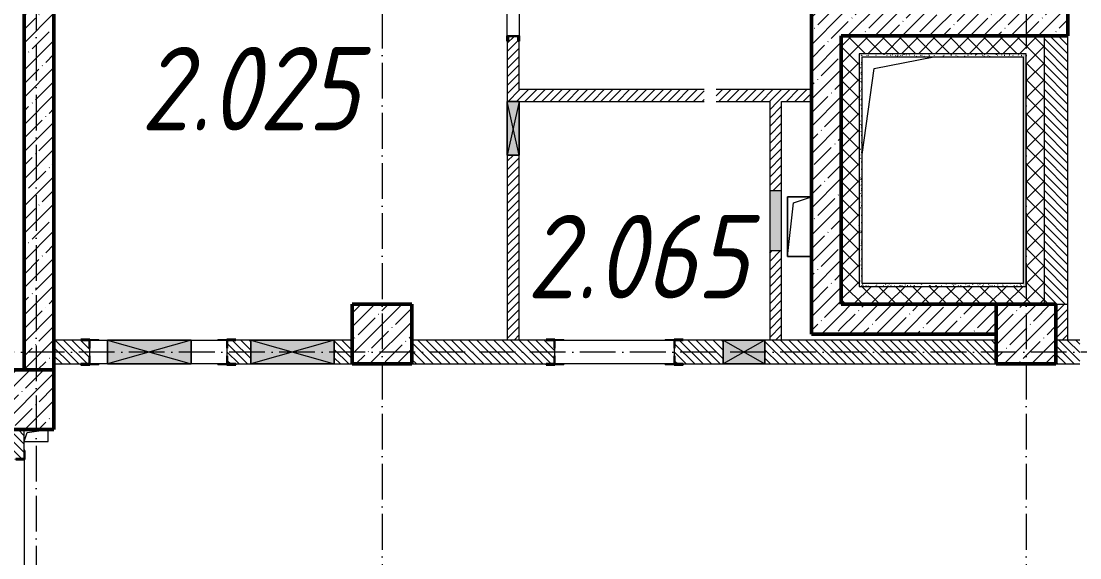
# Model space of a CAD drawing. Header units: millimetres. Extents: x -12989 to 629078, y -109036 to 555275.
# Drawn here: x 591293 to 600168, y 144341 to 148838 of the extents above; entities that cross this region are included whole.
import ezdxf

# ---------------------------------------------------------------- set-up
doc = ezdxf.new("R2010")
doc.units = ezdxf.units.MM
doc.linetypes.add('50_200_ШТРИХ_1Т_ш5_п1_п1_', pattern=[700, 500, -100, 0, -100])
for name, color, linetype, lineweight in [('A-DETL-GENF-OTLN', 7, 'Continuous', 9), ('A-FLOR-____-OTLN', 7, 'Continuous', 9), ('A-GENM-____-MCUT', 7, 'Continuous', 25), ('A-GENM-____-OTLN', 7, 'Continuous', 9), ('A-GENM-____-OTLN-1', 7, 'Continuous', 25), ('A-GLAZ-____-OTLN', 7, 'Continuous', 9), ('A-WALL-____-MCUT', 7, 'Continuous', 13), ('A-WALL-____-MCUT-1', 7, 'Continuous', 9), ('A-WALL-____-MCUT-2', 7, 'Continuous', 50), ('A-WALL-____-OTLN', 7, 'Continuous', 9), ('A-WALL-____-PATT-1', 7, 'Continuous', 9), ('A-WALL-FNSH-MCUT-1', 7, 'Continuous', 9), ('I-WALL-____-OTLN', 7, 'Continuous', 9), ('S-COLS-____-MCUT', 7, 'Continuous', 50), ('S-COLS-____-OTLN', 7, 'Continuous', 9), ('S-GRID-____-OTLN-1', 7, '50_200_ШТРИХ_1Т_ш5_п1_п1_', 9), ('Марки помещений', 7, 'Continuous', 9)]:
    doc.layers.add(name, color=color, linetype=linetype, lineweight=lineweight)
doc.layers.add('A-WALL-____-PATT-2', color=7, linetype='Continuous', lineweight=9, true_color=0x787878)
doc.styles.add('ISOCPEUR_I_2', font='isocpeui.ttf', dxfattribs={"width": 0.85, "height": 2.3})
pattern_1 = [(135, (516567.8, 90784.41), (-35.35534, -35.35534), [])]
pattern_2 = [(45, (516567.8, 90784.41), (-35.35534, 35.35534), [])]
pattern_3 = [(45, (516567.8, 90784.41), (-114.04925, 114.04925), []), (45, (516681.85, 90784.41), (-114.04925, 114.04925), [201.612, -40.322, 3.353, -36.97])]
pattern_4 = [(0, (516567.798, 90784.408), (81.28, 20.32), [3.353, -57.607, 3.353, -57.607, -325.12]), (0, (516567.798, 90784.408), (81.28, 20.32), [-121.92, 3.353, -118.567, 3.353, -57.607, -142.24]), (0, (516567.798, 90784.408), (81.28, 20.32), [-304.8, 3.353, -37.287, 3.353, -98.247]), (120, (516598.278, 90794.568), (-58.2376362, 60.230545), [3.353, -57.607, 3.353, -57.607, -325.12]), (120, (516598.278, 90794.568), (-58.2376362, 60.230545), [-121.92, 3.353, -118.567, 3.353, -57.607, -142.24]), (120, (516598.278, 90794.568), (-58.2376362, 60.230545), [-304.8, 3.353, -37.287, 3.353, -98.247]), (240, (516608.438, 90835.208), (-23.0423638, -80.550545), [3.353, -57.607, 3.353, -57.607, -325.12]), (240, (516608.438, 90835.208), (-23.0423638, -80.550545), [-121.92, 3.353, -118.567, 3.353, -57.607, -142.24]), (240, (516608.438, 90835.208), (-23.0423638, -80.550545), [-304.8, 3.353, -37.287, 3.353, -98.247])]
pattern_5 = [(45, (516567.8, 90784.41), (-70.71068, 70.71068), []), (135, (516567.8, 90784.41), (-70.71068, -70.71068), [])]

# ---------------------------------------------------------------- blocks, each defined once
blk = doc.blocks.new('BSC_Колонна _Прямоугольная - 500х500-V37-АР1_План отверстий 2 этажа в осях 1-64_Ю-ЯЯ')
at = {"layer": 'S-COLS-____-OTLN'}
h = blk.add_hatch(dxfattribs=at)
h.set_pattern_fill('FP_47', color=256, style=0, pattern_type=2)
h.set_pattern_definition([(45, (-83150, -55431.04), (-114.04925, 114.04925), []), (45, (-83035.95, -55431.04), (-114.04925, 114.04925), [201.613, -40.323, 3.353, -36.97])])
h.paths.add_polyline_path([(-250, -250), (250, -250), (250, 250), (-250, 250)], flags=0)
at = {"layer": 'S-COLS-____-MCUT'}
for p, q in [((250, 250), (-250, 250)), ((-250, 250), (-250, -250)), ((250, -250), (250, 250)), ((-250, -250), (250, -250))]:
    blk.add_line(p, q, dxfattribs=at)
blk = doc.blocks.new('BSC_Колонна _Прямоугольная - 500х500-V41-АР1_План отверстий 2 этажа в осях 1-64_Ю-ЯЯ')
at = {"layer": 'S-COLS-____-OTLN'}
h = blk.add_hatch(dxfattribs=at)
h.set_pattern_fill('FP_51', color=256, style=0, pattern_type=2)
h.set_pattern_definition([(45, (-77750, -55431.04), (-114.04925, 114.04925), []), (45, (-77635.95, -55431.04), (-114.04925, 114.04925), [201.613, -40.323, 3.353, -36.97])])
h.paths.add_polyline_path([(-250, -250), (250, -250), (250, 250), (-250, 250)], flags=0)
at = {"layer": 'S-COLS-____-MCUT'}
for p, q in [((250, 250), (-250, 250)), ((-250, 250), (-250, -250)), ((250, -250), (250, 250)), ((-250, -250), (250, -250))]:
    blk.add_line(p, q, dxfattribs=at)
blk = doc.blocks.new('BSC_Колонна _Прямоугольная - 500х500-V112-АР1_План отверстий 2 этажа в осях 1-64_Ю-ЯЯ')
at = {"layer": 'S-COLS-____-OTLN'}
h = blk.add_hatch(dxfattribs=at)
h.set_pattern_fill('FP_125', color=256, style=0, pattern_type=2)
h.set_pattern_definition([(45, (-74750, -54881.04), (-114.04925, 114.04925), []), (45, (-74635.95, -54881.04), (-114.04925, 114.04925), [201.613, -40.323, 3.353, -36.97])])
h.paths.add_polyline_path([(-250, -250), (250, -250), (250, 250), (-250, 250), (-250, -78.1)], flags=0)
at = {"layer": 'S-COLS-____-MCUT'}
for p, q in [((250, 250), (-250, 250)), ((-250, 250), (-250, -250)), ((250, -250), (250, 250)), ((-250, -250), (250, -250))]:
    blk.add_line(p, q, dxfattribs=at)
blk = doc.blocks.new('Фахверк_СКБ_Уголок - 250_2700-27497298-АР1_План отверстий 2 этажа в осях 1-64_Ю-ЯЯ')
at = {"layer": 'A-GENM-____-MCUT'}
for p, q in [((200, 181), (125, 181)), ((125, 181), (125, 106)), ((200, 175), (200, 181)), ((125, 106), (131, 106)), ((131, 106), (131, 175)), ((131, 175), (200, 175)), ((131, -6), (125, -6)), ((125, -6), (125, -81)), ((125, -81), (200, -81)), ((131, -75), (131, -6)), ((200, -75), (131, -75)), ((200, -81), (200, -75))]:
    blk.add_line(p, q, dxfattribs=at)
blk = doc.blocks.new('154_Стойка_СКБ_Швеллер - СМ-2180_100-28278555-АР1_План отверстий 2 этажа в осях 1-64_Ю-ЯЯ')
at = {"layer": 'A-GENM-____-MCUT'}
for p, q in [((125, 50), (171, 50)), ((125, -50), (125, 50)), ((129.5, 42.4), (129.5, -42.4)), ((171, 42.4), (129.5, 42.4)), ((171, 50), (171, 42.4)), ((171, -50), (125, -50)), ((129.5, -42.4), (171, -42.4)), ((171, -42.4), (171, -50))]:
    blk.add_line(p, q, dxfattribs=at)
blk = doc.blocks.new('154_Стойка_СКБ_Уголок - СМ-2180_200-28268025-АР1_План отверстий 2 этажа в осях 1-64_Ю-ЯЯ')
at = {"layer": 'A-GENM-____-MCUT'}
for p, q in [((125, 156), (125, 81)), ((200, 156), (125, 156)), ((131, 81), (131, 150)), ((131, 150), (200, 150)), ((200, 150), (200, 156)), ((125, 81), (131, 81)), ((131, 19), (125, 19)), ((125, 19), (125, -56)), ((131, -50), (131, 19)), ((125, -56), (200, -56)), ((200, -50), (131, -50)), ((200, -56), (200, -50))]:
    blk.add_line(p, q, dxfattribs=at)
blk = doc.blocks.new('Стойка_Влож_Уголок_Опорный - Уголок-28213941-АР1_План отверстий 2 этажа в осях 1-64_Ю-ЯЯ')
at = {"layer": 'A-GENM-____-OTLN'}
for p, q in [((-212, -6), (-212, 0)), ((0, 0), (0, -6)), ((-212, -75), (-212, -6)), ((-212, -6), (-206, -6)), ((-212, -75), (-206, -75)), ((-6, -6), (0, -6)), ((-6, -75), (0, -75)), ((0, -6), (0, -75))]:
    blk.add_line(p, q, dxfattribs=at)
blk = doc.blocks.new('AR_Отверстие Ниша - Лючок-32403779-АР1_План отверстий 2 этажа в осях 1-64_Ю-ЯЯ')
at = {"layer": 'A-GLAZ-____-OTLN'}
blk.add_hatch(color=256, dxfattribs=at).paths.add_polyline_path([(250, -50), (250, 50), (-250, 50), (-250, -50)], flags=0)
for p, q in [((250, 50), (-250, 50)), ((-250, 50), (-250, -50)), ((250, -50), (250, 50)), ((-250, -50), (250, -50))]:
    blk.add_line(p, q, dxfattribs=at)
blk = doc.blocks.new('AR_Отверстие прямоугольное _в плите_ - AR_Отверстие прямоугольное _в плите_-30229458-АР1_План отверстий 2 этажа в осях 1-64_Ю-ЯЯ')
at = {"layer": 'A-GENM-____-OTLN'}
for p, q in [((100, 250), (-100, 250)), ((-100, 250), (-100, -250)), ((-100, -250), (-50, 200)), ((-50, 200), (100, 250)), ((-100, -250), (100, -250))]:
    blk.add_line(p, q, dxfattribs=at)
blk = doc.blocks.new('AR_Отверстие прямоугольное _в плите_ - AR_Отверстие прямоугольное _в плите_-V164-АР1_План отверстий 2 этажа в осях 1-64_Ю-ЯЯ')
at = {"layer": 'A-GENM-____-OTLN'}
for p, q in [((-100, -50), (-75, 25)), ((-75, 25), (100, 50)), ((100, -50), (100, 50)), ((-100, -50), (100, -50))]:
    blk.add_line(p, q, dxfattribs=at)
blk = doc.blocks.new('AR_Отверстие прямоугольное _в плите_ - AR_Отверстие прямоугольное _в плите_-30552518-АР1_План отверстий 2 этажа в осях 1-64_Ю-ЯЯ')
at = {"layer": 'A-GENM-____-OTLN'}
for p, q in [((-550, 850), (-50, 950)), ((-650, 131.8), (-550, 850))]:
    blk.add_line(p, q, dxfattribs=at)
blk = doc.blocks.new('AR_Отверстие прямоугольное _в стене_ - AR_Отверстие прямоугольное _в стене__ОВ-36829938-АР1_План отверстий 2 этажа в осях 1-64_Ю-ЯЯ')
at = {"layer": 'A-GLAZ-____-OTLN'}
blk.add_hatch(color=256, dxfattribs=at).paths.add_polyline_path([(350, -100), (350, 100), (-350, 100), (-350, -100), (187.3, -100)], flags=0)
at = {"layer": 'A-DETL-GENF-OTLN'}
for p, q in [((-350, -100), (-350, 100)), ((-350, 100), (350, 100)), ((350, 100), (-350, -100)), ((-350, 100), (350, -100)), ((350, 100), (-350, 100)), ((-350, 100), (-350, -100)), ((350, 100), (350, -100)), ((350, -100), (350, 100)), ((350, -100), (-350, -100)), ((-350, -100), (350, -100))]:
    blk.add_line(p, q, dxfattribs=at)
blk = doc.blocks.new('AR_Отверстие прямоугольное _в стене_ - AR_Отверстие прямоугольное _в стене__ОВ-36829869-АР1_План отверстий 2 этажа в осях 1-64_Ю-ЯЯ')
at = {"layer": 'A-GLAZ-____-OTLN'}
blk.add_hatch(color=256, dxfattribs=at).paths.add_polyline_path([(350, -100), (350, 100), (-350, 100), (-350, -100)], flags=0)
at = {"layer": 'A-DETL-GENF-OTLN'}
for p, q in [((-350, -100), (-350, 100)), ((-350, 100), (350, 100)), ((350, 100), (-350, -100)), ((-350, 100), (350, -100)), ((350, 100), (-350, 100)), ((-350, 100), (-350, -100)), ((350, 100), (350, -100)), ((350, -100), (350, 100)), ((350, -100), (-350, -100)), ((-350, -100), (350, -100))]:
    blk.add_line(p, q, dxfattribs=at)
blk = doc.blocks.new('AR_Отверстие прямоугольное _в стене__БезПР - AR_Отверстие прямоугольное _в стене__БезПР-36428569-АР1_План отверстий 2 этажа в осях 1-64_Ю-ЯЯ')
at = {"layer": 'A-GLAZ-____-OTLN'}
blk.add_hatch(color=256, dxfattribs=at).paths.add_polyline_path([(225, -50), (225, 50), (-225, 50), (-225, -50), (-68.5, -50)], flags=0)
at = {"layer": 'A-DETL-GENF-OTLN'}
for p, q in [((-225, -50), (-225, 50)), ((-225, 50), (225, 50)), ((225, 50), (-225, -50)), ((-225, 50), (225, -50)), ((225, 50), (-225, 50)), ((-225, 50), (-225, -50)), ((225, 50), (225, -50)), ((225, -50), (225, 50)), ((225, -50), (-225, -50)), ((-225, -50), (225, -50))]:
    blk.add_line(p, q, dxfattribs=at)
at = {"layer": 'A-GLAZ-____-OTLN'}
blk.add_line((225, 50), (-225, 50), dxfattribs=at)
blk = doc.blocks.new('AR_Отверстие прямоугольное _в стене_ - AR_Отверстие прямоугольное _в стене__ОВ-36829206-АР1_План отверстий 2 этажа в осях 1-64_Ю-ЯЯ')
at = {"layer": 'A-GLAZ-____-OTLN'}
blk.add_hatch(color=256, dxfattribs=at).paths.add_polyline_path([(175, -100), (175, 100), (-175, 100), (-175, -100)], flags=0)
at = {"layer": 'A-DETL-GENF-OTLN'}
for p, q in [((-175, -100), (-175, 100)), ((-175, 100), (175, 100)), ((175, 100), (-175, -100)), ((-175, 100), (175, -100)), ((175, 100), (-175, 100)), ((-175, 100), (-175, -100)), ((175, 100), (175, -100)), ((175, -100), (175, 100)), ((175, -100), (-175, -100)), ((-175, -100), (175, -100))]:
    blk.add_line(p, q, dxfattribs=at)
blk = doc.blocks.new('3эт')
at = {"layer": 'S-GRID-____-OTLN-1', "color": 251, "ltscale": 0.6, "true_color": 0x636466}
for p, q in [((361520.7, 4029.4), (361520.7, -46882.4)), ((366920.7, 4029.4), (366920.7, -46882.4)), ((358620.7, 3761.2), (358620.7, -46882.4)), ((387845.1, -31582.4), (279101.9, -31582.4))]:
    blk.add_line(p, q, dxfattribs=at)

msp = doc.modelspace()

# ---------------------------------------------------------------- hatches: boundary and pattern name
at = {"layer": 'A-WALL-____-PATT-1'}
h = msp.add_hatch(dxfattribs=at)
h.set_pattern_fill('FP_13', color=256, style=0, pattern_type=2)
h.set_pattern_definition(pattern_3)
h.paths.add_polyline_path([(591317.7976, 145915.4504), (591567.7976, 145915.4504), (591567.7976, 153965.4504), (591317.7976, 153965.4504), (591317.7976, 146394.5879)], flags=0)
h = msp.add_hatch(dxfattribs=at)
h.set_pattern_fill('FP_5', color=256, style=0, pattern_type=2)
h.set_pattern_definition(pattern_2)
h.paths.add_polyline_path([(595467.7976, 146165.4504), (595467.7976, 147715.4504), (595367.7976, 147715.4504), (595367.7976, 146165.4504)], flags=0)
h.paths.add_polyline_path([(595375.3976, 148165.4504), (595467.7976, 148165.4504), (595467.7976, 148669.4504), (595460.1976, 148669.4504), (595460.1976, 148710.9504), (595375.3976, 148710.9504), (595375.3976, 148669.4504), (595367.7976, 148669.4504), (595367.7976, 148165.4504)], flags=0)
h.paths.add_polyline_path([(595375.3976, 149869.9504), (595460.1976, 149869.9504), (595460.1976, 149911.4504), (595467.7976, 149911.4504), (595467.7976, 150895.4504), (595367.7976, 150895.4504), (595367.7976, 149911.4504), (595375.3976, 149911.4504)], flags=0)
h = msp.add_hatch(dxfattribs=at)
h.set_pattern_fill('FP_13', color=256, style=0, pattern_type=2)
h.set_pattern_definition(pattern_3)
h.paths.add_polyline_path([(597917.7976, 146215.4504), (598167.7976, 146215.4504), (598167.7976, 148965.4504), (597917.7976, 148965.4504), (597917.7976, 148009.0003)], flags=0)
h = msp.add_hatch(dxfattribs=at)
h.set_pattern_fill('FP_13', color=256, style=0, pattern_type=2)
h.set_pattern_definition(pattern_3)
h.paths.add_polyline_path([(600067.7976, 148715.4504), (600067.7976, 148965.4504), (598167.7976, 148965.4504), (598167.7976, 148715.4504), (599625.1479, 148715.4504)], flags=0)
h = msp.add_hatch(dxfattribs=at)
h.set_pattern_fill('FP_1', color=256, style=0, pattern_type=2)
h.set_pattern_definition(pattern_5)
h.paths.add_polyline_path([(598167.7976, 146615.4504), (598317.7976, 146615.4504), (598317.7976, 148715.4504), (598167.7976, 148715.4504), (598167.7976, 146640.4504)], flags=0)
h = msp.add_hatch(dxfattribs=at)
h.set_pattern_fill('FP_1', color=256, style=0, pattern_type=2)
h.set_pattern_definition(pattern_5)
h.paths.add_polyline_path([(599625.1479, 148565.4504), (599717.7976, 148565.4504), (599717.7976, 148715.4504), (598317.7976, 148715.4504), (598317.7976, 148565.4504), (598342.7976, 148565.4504)], flags=0)
h = msp.add_hatch(dxfattribs=at)
h.set_pattern_fill('FP_1', color=256, style=0, pattern_type=2)
h.set_pattern_definition(pattern_5)
h.paths.add_polyline_path([(599717.7976, 146465.4504), (599867.7976, 146465.4504), (599867.7976, 148715.4504), (599717.7976, 148715.4504), (599717.7976, 146615.4504)], flags=0)
h = msp.add_hatch(dxfattribs=at)
h.set_pattern_fill('FP_6', color=256, style=0, pattern_type=2)
h.set_pattern_definition(pattern_1)
h.paths.add_polyline_path([(600067.7976, 146465.4504), (600067.7976, 148715.4504), (599867.7976, 148715.4504), (599867.7976, 146465.4504), (599967.7976, 146465.4504)], flags=0)
h = msp.add_hatch(dxfattribs=at)
h.set_pattern_fill('FP_5', color=256, style=0, pattern_type=2)
h.set_pattern_definition(pattern_2)
h.paths.add_polyline_path([(597117.7976, 148165.4504), (597917.7976, 148165.4504), (597917.7976, 148265.4504), (597117.7976, 148265.4504), (597117.7976, 148186.879)], flags=0)
h.paths.add_polyline_path([(596090.1466, 148165.4504), (597017.7976, 148165.4504), (597017.7976, 148265.4504), (595467.7976, 148265.4504), (595467.7976, 148165.4504)], flags=0)
h = msp.add_hatch(dxfattribs=at)
h.set_pattern_fill('FP_5', color=256, style=0, pattern_type=2)
h.set_pattern_definition(pattern_2)
h.paths.add_polyline_path([(597667.7976, 146165.4504), (597667.7976, 146915.4504), (597567.7976, 146915.4504), (597567.7976, 146165.4504)], flags=0)
h.paths.add_polyline_path([(597567.7976, 147415.4504), (597667.7976, 147415.4504), (597667.7976, 148165.4504), (597567.7976, 148165.4504), (597567.7976, 148009.0003)], flags=0)
h = msp.add_hatch(dxfattribs=at)
h.set_pattern_fill('FP_1', color=256, style=0, pattern_type=2)
h.set_pattern_definition(pattern_5)
h.paths.add_polyline_path([(599625.1479, 146465.4504), (599717.7976, 146465.4504), (599717.7976, 146615.4504), (598167.7976, 146615.4504), (598167.7976, 146465.4504), (599467.7976, 146465.4504)], flags=0)
h = msp.add_hatch(dxfattribs=at)
h.set_pattern_fill('FP_13', color=256, style=0, pattern_type=2)
h.set_pattern_definition(pattern_3)
h.paths.add_polyline_path([(599467.7976, 146215.4504), (599467.7976, 146465.4504), (598167.7976, 146465.4504), (598167.7976, 146215.4504)], flags=0)
h = msp.add_hatch(dxfattribs=at)
h.set_pattern_fill('FP_5', color=256, style=0, pattern_type=2)
h.set_pattern_definition(pattern_2)
h.paths.add_polyline_path([(600067.7976, 146165.4504), (600067.7976, 146465.4504), (599967.7976, 146465.4504), (599967.7976, 146165.4504)], flags=0)
h = msp.add_hatch(dxfattribs=at)
h.set_pattern_fill('FP_6', color=256, style=0, pattern_type=2)
h.set_pattern_definition(pattern_1)
h.paths.add_polyline_path([(593023.7976, 145965.4504), (593217.7976, 145965.4504), (593217.7976, 146165.4504), (593023.7976, 146165.4504), (593023.7976, 146096.4504), (593017.7976, 146096.4504), (593017.7976, 146034.4504), (593023.7976, 146034.4504), (593023.7976, 145966.5933)], flags=0)
h.paths.add_polyline_path([(594067.7976, 145965.4504), (594067.7976, 146165.4504), (593917.7976, 146165.4504), (593917.7976, 145965.4504)], flags=0)
h.paths.add_polyline_path([(591671.3949, 145965.4504), (591861.7976, 145965.4504), (591861.7976, 146034.4504), (591867.7976, 146034.4504), (591867.7976, 146096.4504), (591861.7976, 146096.4504), (591861.7976, 146165.4504), (591567.7976, 146165.4504), (591567.7976, 145965.4504)], flags=0)
h = msp.add_hatch(dxfattribs=at)
h.set_pattern_fill('FP_6', color=256, style=0, pattern_type=2)
h.set_pattern_definition(pattern_1)
h.paths.add_polyline_path([(599467.7976, 145965.4504), (599467.7976, 146165.4504), (597527.7976, 146165.4504), (597527.7976, 145965.4504), (597857.6472, 145965.4504)], flags=0)
h.paths.add_polyline_path([(596773.7976, 145965.4504), (597177.7976, 145965.4504), (597177.7976, 146165.4504), (596773.7976, 146165.4504), (596773.7976, 146096.4504), (596767.7976, 146096.4504), (596767.7976, 146034.4504), (596773.7976, 146034.4504), (596773.7976, 145965.8949)], flags=0)
h.paths.add_polyline_path([(595761.7976, 145965.4504), (595761.7976, 146034.4504), (595767.7976, 146034.4504), (595767.7976, 146096.4504), (595761.7976, 146096.4504), (595761.7976, 146165.4504), (594567.7976, 146165.4504), (594567.7976, 145965.4504), (595692.7976, 145965.4504)], flags=0)
h = msp.add_hatch(dxfattribs=at)
h.set_pattern_fill('FP_6', color=256, style=0, pattern_type=2)
h.set_pattern_definition(pattern_1)
h.paths.add_polyline_path([(604232.7976, 145965.4504), (604232.7976, 146165.4504), (604117.7976, 146165.4504), (604117.7976, 146162.4504), (604070.7976, 146161.8141), (604070.7976, 145968.4504), (604117.7976, 145968.4504), (604117.7976, 145965.4504)], flags=0)
h.paths.add_polyline_path([(602492.7976, 145965.4504), (602911.7976, 145965.4504), (602911.7976, 146034.4504), (602917.7976, 146034.4504), (602917.7976, 146096.4504), (602911.7976, 146096.4504), (602911.7976, 146165.4504), (602423.7976, 146165.4504), (602423.7976, 146096.4504), (602417.7976, 146096.4504), (602417.7976, 146034.4504), (602423.7976, 146034.4504), (602423.7976, 145965.4504)], flags=0)
h.paths.add_polyline_path([(600467.7976, 145965.4504), (601261.7976, 145966.3735), (601261.7976, 146034.4504), (601267.7976, 146034.4504), (601267.7976, 146096.4504), (601261.7976, 146096.4504), (601261.7976, 146165.4504), (600467.7976, 146165.4504), (600467.7976, 146088.5273)], flags=0)
h.paths.add_polyline_path([(600167.7976, 145965.4504), (600167.7976, 146165.4504), (599967.7976, 146165.4504), (599967.7976, 145965.4504)], flags=0)
h = msp.add_hatch(dxfattribs=at)
h.set_pattern_fill('FP_6', color=256, style=0, pattern_type=2)
h.set_pattern_definition(pattern_1)
h.paths.add_polyline_path([(591317.7976, 142965.4504), (591317.7976, 143359.4504), (591248.7976, 143359.4504), (591248.7976, 143365.4504), (591136.7976, 143365.4504), (591136.7976, 143359.4504), (591067.7976, 143359.4504), (591067.7976, 142965.4504)], flags=0)
h.paths.add_polyline_path([(591136.7976, 145165.4504), (591248.7976, 145165.4504), (591248.7976, 145171.4504), (591317.7976, 145171.4504), (591317.7976, 145415.4504), (591067.7976, 145415.4504), (591067.7976, 145171.4504), (591136.7976, 145171.4504)], flags=0)
at = {"layer": 'A-WALL-____-PATT-2'}
h = msp.add_hatch(dxfattribs=at)
h.set_pattern_fill('FP_164', color=256, style=0, pattern_type=2)
h.set_pattern_definition(pattern_4)
h.paths.add_polyline_path([(598342.7976, 146640.4504), (598342.7976, 148565.4504), (598317.7976, 148565.4504), (598317.7976, 146640.4504)], flags=0)
h = msp.add_hatch(dxfattribs=at)
h.set_pattern_fill('FP_164', color=256, style=0, pattern_type=2)
h.set_pattern_definition(pattern_4)
h.paths.add_polyline_path([(599692.7976, 148540.4504), (599692.7976, 148565.4504), (598342.7976, 148565.4504), (598342.7976, 148540.4504), (599625.1479, 148540.4504)], flags=0)
h = msp.add_hatch(dxfattribs=at)
h.set_pattern_fill('FP_164', color=256, style=0, pattern_type=2)
h.set_pattern_definition(pattern_4)
h.paths.add_polyline_path([(599692.7976, 146615.4504), (599717.7976, 146615.4504), (599717.7976, 148565.4504), (599692.7976, 148565.4504), (599692.7976, 146640.4504)], flags=0)
h = msp.add_hatch(dxfattribs=at)
h.set_pattern_fill('FP_164', color=256, style=0, pattern_type=2)
h.set_pattern_definition(pattern_4)
h.paths.add_polyline_path([(599692.7976, 146615.4504), (599692.7976, 146640.4504), (598317.7976, 146640.4504), (598317.7976, 146615.4504), (599625.1479, 146615.4504)], flags=0)

# ---------------------------------------------------------------- linework, layer by layer
at = {"layer": 'A-FLOR-____-OTLN'}
for p, q in [((597717.7976, 147365.4504), (597917.7976, 147365.4504)), ((597717.7976, 146865.4504), (597717.7976, 147365.4504)), ((597917.7976, 146865.4504), (597717.7976, 146865.4504))]:
    msp.add_line(p, q, dxfattribs=at)
at = {"layer": 'A-WALL-____-MCUT'}
for p, q in [((599867.7976, 148715.4504), (599867.7976, 146465.4504)), ((600067.7976, 146465.4504), (600067.7976, 148715.4504)), ((599967.7976, 146465.4504), (600067.7976, 146465.4504)), ((591792.7976, 146165.4504), (591567.7976, 146165.4504)), ((591867.7976, 146034.4504), (591867.7976, 146096.4504)), ((593017.7976, 146096.4504), (593017.7976, 146034.4504)), ((593217.7976, 146165.4504), (593092.7976, 146165.4504)), ((594067.7976, 146165.4504), (593917.7976, 146165.4504)), ((595692.7976, 146165.4504), (594567.7976, 146165.4504)), ((595767.7976, 146034.4504), (595767.7976, 146096.4504)), ((596767.7976, 146096.4504), (596767.7976, 146034.4504)), ((597177.7976, 146165.4504), (596842.7976, 146165.4504)), ((599467.7976, 146165.4504), (597527.7976, 146165.4504)), ((600167.7976, 146165.4504), (599967.7976, 146165.4504)), ((591567.7976, 145965.4504), (591792.7976, 145965.4504)), ((593092.7976, 145965.4504), (593217.7976, 145965.4504)), ((593917.7976, 145965.4504), (594067.7976, 145965.4504)), ((594567.7976, 145965.4504), (595692.7976, 145965.4504)), ((596842.7976, 145965.4504), (597177.7976, 145965.4504)), ((597527.7976, 145965.4504), (599467.7976, 145965.4504)), ((599967.7976, 145965.4504), (600167.7976, 145965.4504)), ((591317.7976, 145240.4504), (591317.7976, 145415.4504))]:
    msp.add_line(p, q, dxfattribs=at)
at = {"layer": 'A-WALL-____-MCUT-1'}
for p, q in [((598317.7976, 148565.4504), (598317.7976, 146615.4504)), ((599717.7976, 148565.4504), (598317.7976, 148565.4504)), ((599717.7976, 146615.4504), (599717.7976, 148565.4504)), ((598317.7976, 146615.4504), (599717.7976, 146615.4504))]:
    msp.add_line(p, q, dxfattribs=at)
at = {"layer": 'A-WALL-____-MCUT-2'}
for p, q in [((591317.7976, 153965.4504), (591317.7976, 145915.4504)), ((591567.7976, 145915.4504), (591567.7976, 153965.4504)), ((597917.7976, 148965.4504), (597917.7976, 146215.4504)), ((600067.7976, 148715.4504), (600067.7976, 148965.4504)), ((598167.7976, 146465.4504), (598167.7976, 148715.4504)), ((598167.7976, 148715.4504), (600067.7976, 148715.4504)), ((599467.7976, 146465.4504), (598167.7976, 146465.4504)), ((597917.7976, 146215.4504), (599467.7976, 146215.4504))]:
    msp.add_line(p, q, dxfattribs=at)
at = {"layer": 'A-WALL-____-OTLN'}
msp.add_line((591317.7976, 145165.4504), (591317.7976, 143365.4504), dxfattribs=at)
at = {"layer": 'A-WALL-FNSH-MCUT-1'}
for p, q in [((595367.7976, 148669.4504), (595367.7976, 148165.4504)), ((595467.7976, 148265.4504), (595467.7976, 148669.4504)), ((598342.7976, 146640.4504), (598342.7976, 148540.4504)), ((598342.7976, 148540.4504), (599692.7976, 148540.4504)), ((599692.7976, 148540.4504), (599692.7976, 146640.4504)), ((597017.7976, 148265.4504), (595467.7976, 148265.4504)), ((597917.7976, 148265.4504), (597117.7976, 148265.4504)), ((595467.7976, 148165.4504), (597017.7976, 148165.4504)), ((597117.7976, 148165.4504), (597567.7976, 148165.4504)), ((597567.7976, 148165.4504), (597567.7976, 147415.4504)), ((597667.7976, 148165.4504), (597917.7976, 148165.4504)), ((597667.7976, 147415.4504), (597667.7976, 148165.4504)), ((595367.7976, 147715.4504), (595367.7976, 146165.4504)), ((595467.7976, 146165.4504), (595467.7976, 147715.4504)), ((597567.7976, 146915.4504), (597567.7976, 146165.4504)), ((597667.7976, 146165.4504), (597667.7976, 146915.4504)), ((599692.7976, 146640.4504), (598342.7976, 146640.4504)), ((600067.7976, 146165.4504), (600067.7976, 146465.4504))]:
    msp.add_line(p, q, dxfattribs=at)
at = {"layer": 'I-WALL-____-OTLN'}
for p, q in [((595367.7976, 148715.4504), (595367.7976, 149105.4504)), ((595467.7976, 149105.4504), (595467.7976, 148715.4504)), ((591867.7976, 146165.4504), (592017.7976, 146165.4504)), ((592717.7976, 146165.4504), (593017.7976, 146165.4504)), ((595767.7976, 146165.4504), (596767.7976, 146165.4504)), ((592017.7976, 145965.4504), (591867.7976, 145965.4504)), ((593017.7976, 145965.4504), (592717.7976, 145965.4504)), ((596767.7976, 145965.4504), (595767.7976, 145965.4504))]:
    msp.add_line(p, q, dxfattribs=at)

# ---------------------------------------------------------------- block references
msp.add_blockref('3эт', (232797.0902, 177647.8646))
at = {"layer": 'A-GENM-____-OTLN'}
for name, p in [('AR_Отверстие прямоугольное _в плите_ - AR_Отверстие прямоугольное _в плите_-30552518-АР1_План отверстий 2 этажа в осях 1-64_Ю-ЯЯ', (598992.7976, 147590.4504)), ('AR_Отверстие прямоугольное _в плите_ - AR_Отверстие прямоугольное _в плите_-30229458-АР1_План отверстий 2 этажа в осях 1-64_Ю-ЯЯ', (597817.7976, 147115.4504)), ('AR_Отверстие прямоугольное _в плите_ - AR_Отверстие прямоугольное _в плите_-V164-АР1_План отверстий 2 этажа в осях 1-64_Ю-ЯЯ', (591417.7976, 145365.4504))]:
    msp.add_blockref(name, p, dxfattribs=at)
for p, rotation in [((591867.7976, 146171.4504), 89.99999999999957), ((593017.7976, 145959.4504), 269.9999999999995), ((595767.7976, 146171.4504), 89.99999999999957), ((596767.7976, 145959.4504), 269.9999999999995)]:
    msp.add_blockref('Стойка_Влож_Уголок_Опорный - Уголок-28213941-АР1_План отверстий 2 этажа в осях 1-64_Ю-ЯЯ', p, dxfattribs=dict(at, rotation=rotation))
at = {"layer": 'A-GENM-____-OTLN-1'}
for name, p, rotation in [('154_Стойка_СКБ_Швеллер - СМ-2180_100-28278555-АР1_План отверстий 2 этажа в осях 1-64_Ю-ЯЯ', (595417.7976, 148840.4504), 269.9999999999999), ('154_Стойка_СКБ_Уголок - СМ-2180_200-28268025-АР1_План отверстий 2 этажа в осях 1-64_Ю-ЯЯ', (591992.7976, 146115.4504), 180), ('154_Стойка_СКБ_Уголок - СМ-2180_200-28268025-АР1_План отверстий 2 этажа в осях 1-64_Ю-ЯЯ', (595892.7976, 146115.4504), 180), ('Фахверк_СКБ_Уголок - 250_2700-27497298-АР1_План отверстий 2 этажа в осях 1-64_Ю-ЯЯ', (591242.7976, 145040.4504), 89.99999999999991)]:
    msp.add_blockref(name, p, dxfattribs=dict(at, rotation=rotation))
for p in [(592892.7976, 146015.4504), (596642.7976, 146015.4504)]:
    msp.add_blockref('154_Стойка_СКБ_Уголок - СМ-2180_200-28268025-АР1_План отверстий 2 этажа в осях 1-64_Ю-ЯЯ', p, dxfattribs=at)
at = {"layer": 'A-GLAZ-____-OTLN'}
for name, p, rotation in [('AR_Отверстие прямоугольное _в стене__БезПР - AR_Отверстие прямоугольное _в стене__БезПР-36428569-АР1_План отверстий 2 этажа в осях 1-64_Ю-ЯЯ', (595417.7976, 147940.4504), 269.9999999999999), ('AR_Отверстие Ниша - Лючок-32403779-АР1_План отверстий 2 этажа в осях 1-64_Ю-ЯЯ', (597617.7976, 147165.4504), 270)]:
    msp.add_blockref(name, p, dxfattribs=dict(at, rotation=rotation))
for name, p in [('AR_Отверстие прямоугольное _в стене_ - AR_Отверстие прямоугольное _в стене__ОВ-36829938-АР1_План отверстий 2 этажа в осях 1-64_Ю-ЯЯ', (592367.7976, 146065.4504)), ('AR_Отверстие прямоугольное _в стене_ - AR_Отверстие прямоугольное _в стене__ОВ-36829869-АР1_План отверстий 2 этажа в осях 1-64_Ю-ЯЯ', (593567.7976, 146065.4504)), ('AR_Отверстие прямоугольное _в стене_ - AR_Отверстие прямоугольное _в стене__ОВ-36829206-АР1_План отверстий 2 этажа в осях 1-64_Ю-ЯЯ', (597352.7976, 146065.4504))]:
    msp.add_blockref(name, p, dxfattribs=at)
at = {"layer": 'S-COLS-____-OTLN'}
for name, p in [('BSC_Колонна _Прямоугольная - 500х500-V41-АР1_План отверстий 2 этажа в осях 1-64_Ю-ЯЯ', (594317.7976, 146215.4504)), ('BSC_Колонна _Прямоугольная - 500х500-V37-АР1_План отверстий 2 этажа в осях 1-64_Ю-ЯЯ', (599717.7976, 146215.4504)), ('BSC_Колонна _Прямоугольная - 500х500-V112-АР1_План отверстий 2 этажа в осях 1-64_Ю-ЯЯ', (591317.7976, 145665.4504))]:
    msp.add_blockref(name, p, dxfattribs=at)

# ---------------------------------------------------------------- texts
at = {"layer": 'Марки помещений', "char_height": 700, "width": 785.65375, "attachment_point": 1, "style": 'ISOCPEUR_I_2'}
for s, insert in [('2.025', (592295.3572, 148622.9094)), ('2.065', (595532.0308, 147215.1522))]:
    msp.add_mtext(s, dxfattribs=dict(at, insert=insert))

doc.saveas('drawing.dxf')
